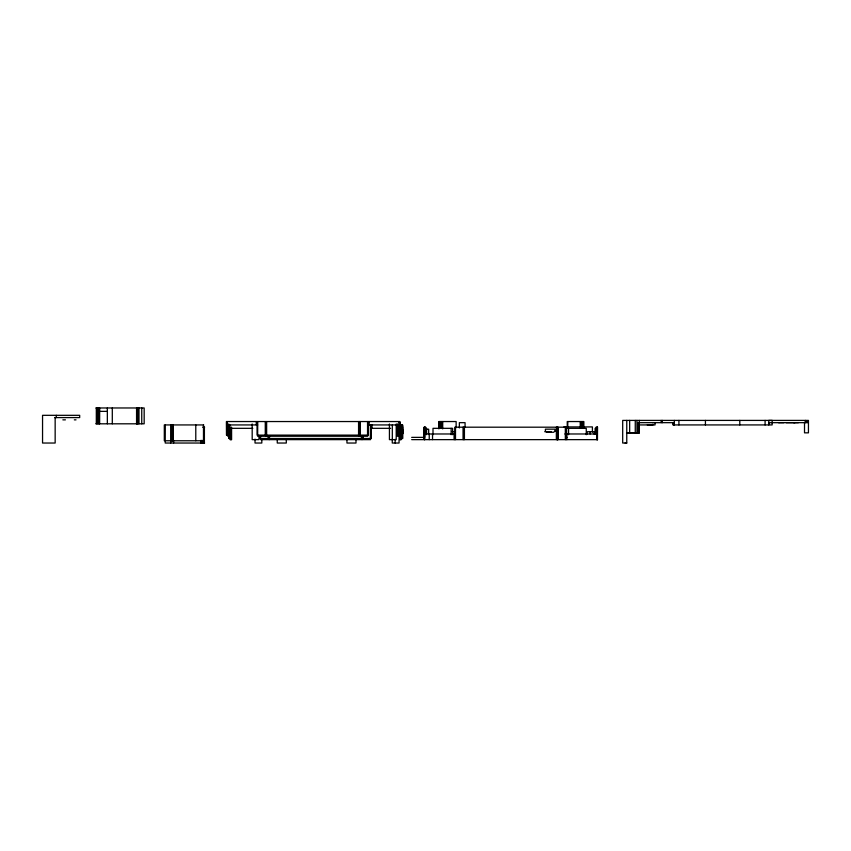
<?xml version="1.0" encoding="UTF-8"?>
<svg xmlns="http://www.w3.org/2000/svg" width="851" height="851" viewBox="0 0 851 851"><rect width="100%" height="100%" fill="white"/><g stroke="black" fill="none" stroke-linecap="round" stroke-linejoin="round"><path stroke-width="1.28" d="M804.514 422.67L804.514 432.84L808.45 432.84L808.45 420.405L622.698 420.405L622.687 443.02L626.762 443.02L626.772 420.405M639.186 423.936L639.197 432.84L629.666 432.84L629.666 420.405M639.197 427.191L639.197 424.138M626.772 432.84L639.261 432.84L639.261 424.926M399.757 426.064L399.704 430.585L399.757 422.426M402.597 425.819L402.597 433.978M441.786 427.766L441.807 421.543M399.704 430.585L399.757 423.809M402.597 429.457L402.555 433.978L402.555 427.191M778.42 422.67L779.516 422.66M628.038 432.851L629.666 432.84M786.196 422.67L793.398 422.649M95.908 407.969L144.17 407.969L144.17 423.809L95.908 423.809M99.631 411.363L107.354 411.363M54.592 417.586L79.686 417.586L79.686 415.32L42.55 415.32L42.55 443.031L55.155 443.031L55.155 417.586M62.857 419.851L65.41 419.851M74.324 419.851L76.016 419.851M805.344 421.532L808.45 421.532M674.3 422.67L638.133 422.67L638.154 432.84M808.45 422.67L768.793 422.67L768.772 424.926L768.793 420.405L772.165 420.405L772.155 424.926L673.013 424.926L673.013 422.67M582.063 423.521L581.669 427.766M203.687 424.936L164.307 424.936L164.307 440.765L203.687 440.765M226.972 424.936L257.662 424.936M367.685 424.936L402.597 424.936L402.597 438.499L400.864 438.499L400.864 439.637M638.931 424.926L655.047 424.926L655.047 422.67M563.862 426.915L592.402 426.915L592.402 432.063M202.634 427.191L204.602 427.191M229.813 428.33L252.8 428.33M370.525 428.33L390.662 428.33M396.651 428.33L402.236 428.33M596.072 428.33L595.126 428.33L595.126 433.978M426.404 429.202L428.67 429.202L428.67 434.521M452.232 431.723L454.498 431.723M544.746 431.723L551.203 431.723M635.825 432.84L635.261 432.84L635.261 420.405M424.426 433.978L455.445 433.978M564.841 433.978L597.168 433.978M227.855 435.116L226.483 435.116L226.483 421.543L399.757 421.543L399.757 435.116L398.289 435.116M411.671 437.371L424.245 437.371M566.085 437.371L566.936 437.371M228.93 436.042L228.962 438.499L230.706 438.499M411.671 439.637L597.54 439.637M204.602 443.031L165.222 443.031L165.296 424.936M779.878 422.66L783.803 422.67M798.376 422.67L793.632 422.649L794.972 422.67M625.123 443.02L626.762 443.031M805.344 420.405L805.344 422.67M765.092 420.405L765.092 424.926M739.796 420.405L739.796 424.926M705.426 420.405L705.426 424.926M678.917 420.405L678.917 424.926M674.3 420.405L674.3 424.926M673.843 422.67L673.843 424.926M673.822 422.67L673.694 424.926M673.354 422.67L673.354 424.926M662.28 420.405L662.28 422.67M661.153 420.405L661.153 422.67M652.951 424.138L652.951 424.926M652.504 424.926L647.303 424.926M639.292 420.405L639.271 432.84M636.952 420.405L636.952 432.84M597.445 439.637L597.54 427.191L596.072 427.191L596.072 433.978M597.253 427.191L597.328 439.637M597.125 427.191L597.168 439.637M597.019 427.191L597.019 439.637M596.774 433.978L596.774 439.637M593.998 433.978L593.998 431.723L587.211 431.723L587.211 433.978M590.105 431.723L590.105 433.978M586.265 434.691L586.265 428.33L566.596 428.33L566.596 434.691M583.807 427.67L583.807 421.543L567.245 421.543L567.245 427.67M583.414 421.543L583.414 427.766M582.35 421.543L582.35 427.766M581.286 421.543L581.286 427.766M580.754 421.543L580.754 427.766M580.222 421.543L580.222 427.67M568.564 428.33L568.564 434.691M567.777 421.543L567.777 427.766M566.936 433.978L566.936 439.637M566.085 439.637L566.085 427.191L454.838 427.191L454.838 439.637M565.33 427.191L565.33 439.637M558.086 427.191L558.086 439.637M557.575 427.191L557.575 439.637M557.437 427.191L557.437 439.637M557.288 427.191L557.288 439.637M556.99 427.191L557.139 439.637M556.352 427.191L556.352 439.637M465.071 427.191L465.071 422.67L459.359 422.67L459.359 427.947M464.423 427.191L464.423 439.637M463.689 427.191L463.689 439.637M463.05 427.191L463.05 439.637M456.136 427.67L456.136 421.543L438.914 421.543L438.914 428.893M455.498 427.191L455.498 439.637M454.072 433.978L454.072 439.637M452.636 434.691L452.636 428.33L432.999 428.33L432.999 434.691M451.147 428.33L451.147 434.691M442.711 421.543L442.711 428.893M442.243 421.543L442.243 427.766L439.254 427.766L439.254 421.543M440.882 421.543L440.882 427.766M440.201 421.543L440.201 427.766M432.531 433.978L432.531 439.637M429.234 433.978L429.234 439.637M426.532 433.978L426.532 428.33L425.277 428.33L425.277 427.191M426.404 428.33L426.404 434.691M425.638 433.978L425.638 427.191L424.138 427.191L424.17 438.393M424.755 427.191L424.755 439.637M424.638 433.978L424.638 437.371M424.426 427.191L424.404 439.637M424.33 427.191L424.245 439.637M402.449 424.936L402.555 438.499M402.385 424.936L402.236 438.499M402.183 424.936L402.097 438.499M401.832 424.936L401.832 428.33M401.129 428.33L401.129 439.637L399.917 439.637L399.917 434.606M400.193 428.33L400.193 439.637M399.704 435.116L399.576 421.543L399.385 435.116M399.055 433.893L399.055 443.031L392.268 443.031L392.268 439.116M398.991 421.543L398.991 424.936M398.289 424.936L398.289 436.244L397.343 436.244L397.343 423.904M396.215 423.979L396.215 439.637L389.428 439.637L389.428 423.979M395.162 439.35L395.162 443.031M392.322 424.936L392.322 439.637M371.993 424.936L371.993 428.33M371.142 424.936L371.142 438.499L259.895 438.499L259.895 435.957M370.653 428.33L370.653 438.499M370.525 438.499L370.525 439.637L260.512 439.637L260.512 438.499M370.398 424.936L370.398 438.499M369.153 421.543L369.153 424.936M368.302 421.543L368.302 435.116L257.055 435.116L257.055 421.543M367.685 435.116L367.685 436.244L257.662 436.244L257.715 421.543M367.547 421.543L367.547 435.116M363.154 436.042L363.154 438.499M362.494 436.042L362.643 438.499M362.356 436.042L362.356 438.499M362.207 436.042L362.207 438.499M362.047 436.042L362.015 439.637M361.42 436.042L361.42 438.499M360.303 421.543L360.303 435.116M359.792 421.543L359.792 435.116M359.654 421.543L359.505 435.116M359.356 421.543L359.356 435.116M359.207 421.543L359.165 436.244M358.569 421.543L358.569 435.116M355.995 439.116L355.995 443.031L346.953 443.031L346.953 439.116M286.308 439.116L286.308 443.031L277.256 443.031L277.256 439.116M269.49 436.042L269.49 438.499M269.203 438.499L269.203 439.637M268.746 436.042L268.746 438.499M268.118 436.042L268.118 438.499M266.64 421.543L266.64 435.116M266.352 435.116L266.352 436.244M265.906 421.543L265.906 435.116M265.267 421.543L265.267 435.116M261.81 439.116L261.81 443.031L255.023 443.031L255.023 439.116M260.566 436.042L260.566 438.499M258.959 435.723L258.959 439.637L252.183 439.637L252.183 423.979M256.289 421.543L256.289 424.936M231.589 427.298L231.6 439.637L230.068 439.637L230.068 438.499M231.206 427.298L231.206 439.637M230.706 428.33L230.706 439.637M229.813 424.936L229.813 438.499M229.472 424.936L229.43 438.499L229.334 424.936M229.057 436.042L229.004 438.499M228.738 423.904L228.749 436.244L227.791 436.244L227.855 424.936M226.972 421.543L226.972 435.116M226.77 421.543L226.696 435.116M226.547 421.543L226.632 435.116M204.4 427.191L204.4 443.031M203.868 427.191L203.868 443.031M203.485 424.936L203.485 440.765M202.634 440.392L202.634 443.031M201.634 440.392L201.634 443.031M200.889 440.392L200.889 443.031M195.783 424.936L195.783 440.765M173.604 440.392L173.604 443.031M173.019 424.936L173.019 440.765M172.87 424.936L172.87 440.765M172.317 424.936L172.317 440.765M171.732 424.936L171.732 440.765M170.689 424.936L170.668 443.031M141.745 407.969L141.745 423.809M139 407.969L139 423.809M138.075 407.969L138.075 423.809M137.426 407.969L137.426 423.809M136.83 407.969L136.83 423.809M136.564 407.969L136.564 423.809M112.3 407.969L112.3 423.809M107.343 407.969L107.343 423.809M99.684 407.969L99.631 423.809M99.173 407.969L99.173 423.809M98.184 407.969L98.184 423.809M97.205 407.969L97.205 423.809M96.312 407.969L96.312 423.809M56.262 415.32L56.262 417.586M555.022 431.138L553.607 432.276L546.821 432.276L545.406 431.138L545.406 429.159L555.022 429.159L555.022 431.138"/></g></svg>
